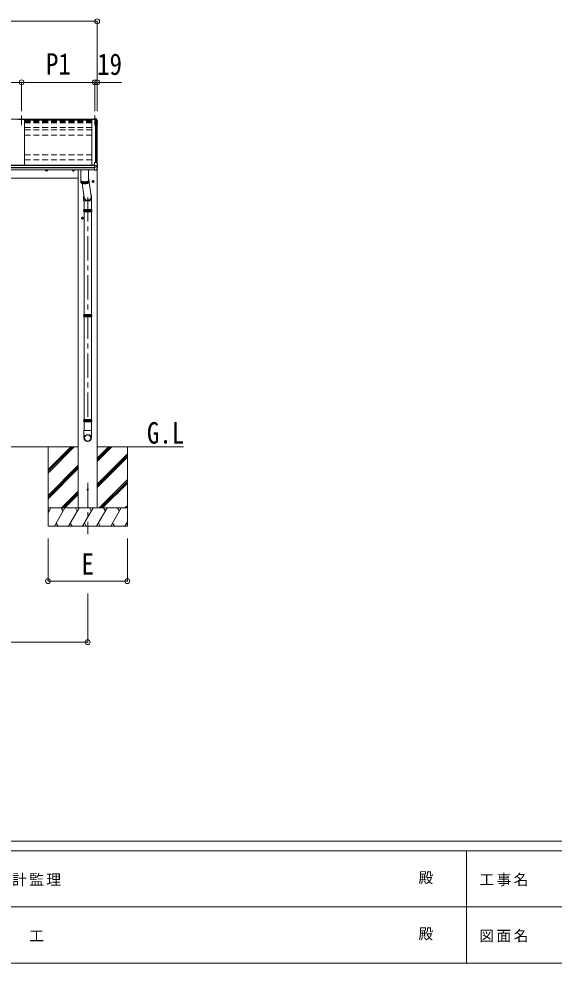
# Model space of a CAD drawing. Units: millimetres at full size, sheet at 1:40; details may follow other scales. Extents: x -11243 to 11243, y -7760 to 7760.
# Drawn here: x -4268 to 119, y -7760 to -27 of the extents above; entities that cross this region are included whole.
import ezdxf
from ezdxf.enums import TextEntityAlignment as Align

# ---------------------------------------------------------------- set-up
doc = ezdxf.new("R2010")
doc.units = ezdxf.units.MM
doc.header["$LTSCALE"] = 40
doc.header["$PDMODE"] = 32
doc.header["$PDSIZE"] = 40
doc.linetypes.add('CHAIN1', pattern=[8, 5, -1, 1, -1])
doc.linetypes.add('DASHED1', pattern=[1.8, 1.2, -0.6])
for name, color, linetype, lineweight in [('0-0_0', 7, 'Continuous', 9), ('0-1_本体', 5, 'CHAIN1', 9), ('0-3_ELV2', 4, 'Continuous', 9), ('0-6_OTH_LINE', 6, 'Continuous', 9), ('0-7_SHAPE', 7, 'Continuous', 9), ('0-9_OUTLINE', 7, 'Continuous', 9), ('F-0_240', 7, 'Continuous', 9)]:
    doc.layers.add(name, color=color, linetype=linetype, lineweight=lineweight)
doc.styles.add('ＭＳ ゴシック', font='')
doc.styles.get('ＭＳ ゴシック').set_extended_font_data('MS Gothic')

msp = doc.modelspace()

# ---------------------------------------------------------------- linework, layer by layer
at = {"layer": '0-0_0'}
for p, q in [((-3780.68, -3531.8), (-8909.68, -3531.8)), ((-4028.68, -3717.78), (-3842.7, -3531.8)), ((-4028.68, -3731.92), (-3828.56, -3531.8)), ((-4028.68, -3746.07), (-3814.41, -3531.8)), ((-4028.68, -3533.93), (-4026.55, -3531.8)), ((-4028.68, -3531.8), (-4028.68, -4181.8)), ((-2919.06, -3531.8), (-3626.68, -3531.8)), ((-3626.68, -3652.43), (-3506.05, -3531.8)), ((-3626.68, -3638.29), (-3520.19, -3531.8)), ((-3626.68, -3624.15), (-3534.33, -3531.8)), ((-3378.68, -3531.8), (-3378.68, -4181.8)), ((-3626.68, -3836.28), (-3378.68, -3588.28)), ((-3626.68, -3850.42), (-3378.68, -3602.42)), ((-3626.68, -3864.56), (-3378.68, -3616.57)), ((-4028.68, -3929.91), (-3780.68, -3681.91)), ((-4028.68, -3944.05), (-3780.68, -3696.06)), ((-4028.68, -3958.2), (-3780.68, -3710.2)), ((-3610.07, -4031.8), (-3378.68, -3800.41)), ((-3595.93, -4031.8), (-3378.68, -3814.56)), ((-3581.79, -4031.8), (-3378.68, -3828.7)), ((-3918.44, -4031.8), (-3780.68, -3894.05)), ((-3904.3, -4031.8), (-3780.68, -3908.19)), ((-3890.15, -4031.8), (-3780.68, -3922.33)), ((-3397.94, -4031.8), (-3378.68, -4012.54)), ((-3378.68, -4031.8), (-4028.68, -4031.8)), ((-4028.68, -4071.9), (-4005.53, -4031.8)), ((-4020.53, -4057.78), (-4028.68, -4043.67)), ((-3976.66, -4181.8), (-3890.06, -4031.8)), ((-3905.06, -4057.79), (-3920.06, -4031.8)), ((-3861.19, -4181.8), (-3774.59, -4031.8)), ((-3789.59, -4057.78), (-3804.59, -4031.8)), ((-3745.72, -4181.8), (-3659.12, -4031.8)), ((-3674.12, -4057.78), (-3689.12, -4031.8)), ((-3630.25, -4181.8), (-3543.65, -4031.8)), ((-3558.65, -4057.78), (-3573.65, -4031.8)), ((-3514.78, -4181.8), (-3428.18, -4031.8)), ((-3458.18, -4031.8), (-3443.18, -4057.78)), ((-3383.8, -4031.8), (-3378.68, -4026.69)), ((-3961.66, -4155.82), (-3946.66, -4181.8)), ((-3846.19, -4155.82), (-3831.19, -4181.8)), ((-3730.72, -4155.82), (-3715.72, -4181.8)), ((-3615.25, -4155.82), (-3600.25, -4181.8)), ((-3499.78, -4155.82), (-3484.78, -4181.8)), ((-3399.31, -4181.8), (-3378.68, -4146.07)), ((-3384.31, -4155.82), (-3378.68, -4165.58)), ((-4028.68, -4181.8), (-3378.68, -4181.8))]:
    msp.add_line(p, q, dxfattribs=at)
at = {"layer": '0-0_0', "linetype": 'DASHED1'}
msp.add_line((-3780.68, -4031.8), (-3626.68, -4031.8), dxfattribs=at)
at = {"layer": '0-1_本体'}
for p, q in [((-4245.18, -818.42), (-4245.18, -897.68)), ((-3645.18, -818.42), (-3645.18, -897.68)), ((-3703.68, -1485.9), (-3703.68, -3330.52)), ((-3703.68, -3825.86), (-3703.68, -4246.94))]:
    msp.add_line(p, q, dxfattribs=at)
at = {"layer": '0-3_ELV2'}
for p, q in [((-4220.18, -849.98), (-4270.18, -849.98)), ((-4220.18, -849.98), (-4220.18, -1226.67)), ((-3633.3, -849.98), (-3670.18, -849.98)), ((-3670.18, -849.98), (-3670.18, -1226.67)), ((-3648.18, -843.84), (-3634.02, -844.62)), ((-3648.18, -846.7), (-3648.18, -843.85)), ((-3645.18, -846.7), (-3648.18, -846.7)), ((-3645.18, -846.7), (-3645.18, -849.93)), ((-3645.18, -849.98), (-3645.18, -846.71)), ((-3645.18, -848.94), (-3634.35, -849.55)), ((-3634.35, -849.93), (-3645.18, -849.93)), ((-3638.88, -1203.66), (-3638.88, -849.98)), ((-3634.35, -849.55), (-3633.98, -847.07)), ((-3634.35, -849.55), (-3634.35, -849.98)), ((-3634.2, -849.76), (-3633.98, -848.28)), ((-3633, -849.83), (-3634.2, -849.76)), ((-3626.18, -868.54), (-3633.3, -849.98)), ((-3633.18, -850.3), (-3633.18, -1198.3)), ((-4220.18, -855.38), (-3670.18, -855.38)), ((-3626.18, -868.54), (-3626.18, -1212.81)), ((-3626.18, -869.57), (-3625.61, -869.46)), ((-3626.18, -869.91), (-3625.61, -869.8)), ((-3624.76, -871.16), (-3626.18, -871.44)), ((-3626.18, -883.22), (-3625.04, -883.36)), ((-3626.18, -887.24), (-3624.35, -887.59)), ((-3625.33, -888.93), (-3626.18, -888.76)), ((-3623.7, -865.87), (-3623.7, -869.89)), ((-3623.35, -884.48), (-3623.34, -884.55)), ((-3623.3, -884.82), (-3623.3, -888.86)), ((-9042.18, -1225.77), (-3648.18, -1225.77)), ((-9042.18, -1226.67), (-3648.18, -1226.67)), ((-3648.18, -1266.69), (-3648.18, -1203.21)), ((-3648.18, -1228.53), (-3633.39, -1228.62)), ((-3631.73, -1228.53), (-3625.35, -1227.74)), ((-3631.18, -1228.46), (-3631.18, -1242.26)), ((-3631.18, -1236.25), (-3623.94, -1237.65)), ((-3626.18, -1227.84), (-3626.18, -1237.22)), ((-3624.47, -1227.6), (-3624.48, -1227.59)), ((-3624.47, -1227.6), (-3624.41, -1227.58)), ((-3623.61, -1226.6), (-3623.61, -1220.1)), ((-9042.18, -1243.91), (-3648.18, -1243.91)), ((-9042.18, -1245.87), (-3648.18, -1245.87)), ((-9042.18, -1263.9), (-3648.18, -1263.9)), ((-3780.68, -1263.9), (-3780.68, -4031.8)), ((-3648.18, -1242.38), (-3633.39, -1242.18)), ((-3648.18, -1266.69), (-3636.59, -1266.06)), ((-3635.8, -1265.6), (-3635.81, -1265.62)), ((-3626.68, -1251.31), (-3626.68, -4031.8)), ((-3623.14, -1245.16), (-3623.14, -1238.63)), ((-8909.68, -1331.8), (-3780.68, -1331.8))]:
    msp.add_line(p, q, dxfattribs=at)
at = {"layer": '0-3_ELV2', "linetype": 'DASHED1'}
for p, q in [((-4220.18, -865.5), (-3670.18, -865.5)), ((-4220.18, -870.35), (-3670.18, -870.35)), ((-4220.18, -871.88), (-3670.18, -871.88)), ((-4220.18, -873.85), (-3670.18, -873.85)), ((-4220.18, -877.62), (-3670.18, -877.62)), ((-4220.18, -914.92), (-3670.18, -914.92)), ((-4220.18, -936.08), (-3670.18, -936.08)), ((-4220.18, -978.59), (-3670.18, -978.59)), ((-4220.18, -1138.87), (-3670.18, -1138.87)), ((-4220.18, -1181.38), (-3670.18, -1181.38))]:
    msp.add_line(p, q, dxfattribs=at)
at = {"layer": '0-3_ELV2'}
for points in [[(-9045.18, -849.98), (-9045.18, -846.71), (-3645.18, -846.71)], [(-3648.18, -846.28), (-3633.98, -847.07), (-3633.98, -848.28), (-3632.86, -848.33)], [(-3634.28, -849.98), (-3634.2, -849.41), (-3634.2, -849.76)], [(-3631.37, -845.82), (-3627.13, -856.44), (-3623.78, -865.38), (-3623.72, -865.65), (-3623.71, -865.71)], [(-3631.37, -849.4), (-3630.38, -851.88), (-3629.39, -854.38), (-3628.42, -856.88), (-3627.47, -859.39), (-3626.53, -861.9), (-3625.6, -864.41), (-3624.68, -866.93), (-3623.78, -869.46)], [(-3623.47, -889.51), (-3624.94, -892.05), (-3626.18, -894.17)], [(-3623.71, -865.71), (-3623.71, -865.82), (-3623.71, -865.88)], [(-3623.34, -884.5), (-3623.31, -884.68), (-3623.3, -884.81)], [(-3648.18, -1203.21), (-3634.18, -1203.89), (-3634.18, -1198.25), (-3632.42, -1198.34)], [(-3631.73, -1228.53), (-3631.98, -1228.56), (-3632.13, -1228.57)], [(-3631.54, -1198.96), (-3630.5, -1201.54), (-3629.48, -1204.13), (-3628.48, -1206.72), (-3627.49, -1209.32), (-3626.51, -1211.92), (-3625.55, -1214.53), (-3624.6, -1217.15), (-3623.66, -1219.77)], [(-3626.95, -1227.82), (-3625.72, -1227.78), (-3624.48, -1227.59)], [(-3623.66, -1219.77), (-3623.61, -1219.97), (-3623.61, -1220.1)], [(-4041.17, -1271.6), (-4047.67, -1267.85), (-4047.67, -1263.9)], [(-4041.17, -1271.6), (-4034.67, -1267.85), (-4034.67, -1263.9)], [(-3821.18, -1271.6), (-3827.68, -1267.85), (-3827.68, -1263.9)], [(-3821.18, -1271.6), (-3814.68, -1267.85), (-3814.68, -1263.9)], [(-3659.68, -1366.6), (-3666.18, -1362.85), (-3666.18, -1355.34), (-3659.68, -1351.59)], [(-3659.68, -1366.6), (-3653.18, -1362.85), (-3653.18, -1355.34), (-3659.68, -1351.59)], [(-3746.68, -1666.6), (-3753.18, -1662.85), (-3753.18, -1655.34), (-3746.68, -1651.59)], [(-3746.68, -1666.6), (-3740.18, -1662.85), (-3740.18, -1655.34), (-3746.68, -1651.59)]]:
    msp.add_lwpolyline(points, dxfattribs=at)
for centre, radius in [((-3659.68, -1359.09), 8.5), ((-3659.68, -1359.09), 7.7), ((-3659.68, -1359.09), 6.5), ((-3746.68, -1659.09), 8.5), ((-3746.68, -1659.09), 7.7), ((-3746.68, -1659.09), 6.5), ((-3703.68, -3881.8), 5)]:
    msp.add_circle(centre, radius, dxfattribs=at)
for centre, radius, start, end in [((-3633.6, -847.2), 2.62, 31.83445, 99.24), ((-3633.02, -850.12), 0.3, 21.99494, 87.04231), ((-3632.95, -850.03), 1.7, 22.00225, 87.0423), ((-4095.11, -1036.39), 498.52, 19.56907, 21.95354), ((-4057.94, -640.61), 499.04, 329.90411, 330.14673), ((-4057.94, -640.96), 499.04, 329.90411, 330.14673), ((-3625.67, -869.16), 0.3, 280.95393, 327.06409), ((-3625.67, -869.51), 0.299, 280.88931, 19.51522), ((-3625.38, -889.22), 0.299, 330.19129, 79.12168), ((-3625.06, -885.7), 2.32, 60.30373, 87.34859), ((-3625, -869.89), 1.3, 280.88938, 19.44863), ((-3624.6, -884.77), 1.3, 10.02543, 80.23195), ((-3624.6, -888.86), 1.3, 330.27138, 79.1216), ((-3632.47, -1199.34), 1, 22.05378, 87.04045), ((-3624.61, -1226.6), 1, 281.45361, 0), ((-4041.17, -1264.09), 8.5, 178.68472, 1.31528), ((-4041.17, -1264.09), 7.7, 178.54804, 1.45196), ((-4041.17, -1264.09), 6.5, 178.27976, 1.72024), ((-3821.18, -1264.09), 8.5, 178.68482, 1.31518), ((-3821.18, -1264.09), 7.7, 178.54815, 1.45185), ((-3821.18, -1264.09), 6.5, 178.27991, 1.72009), ((-3636.65, -1265.06), 1, 273.10735, 326.38063), ((-4018.08, -1011.46), 459.05, 326.38357, 329.32444), ((-3630.84, -1225.9), 16.37, 265.48312, 268.58725), ((-3624.13, -1238.63), 0.998, 0.05121, 79.086), ((-3624.14, -1245.16), 1, 329.32149, 0)]:
    msp.add_arc(centre, radius, start, end, dxfattribs=at)
for centre, major_axis, ratio, start_param, end_param in [((-3632.03, -1221.01), (-9.96, -2.12), 0.734427, 1.2806875, 1.4059912), ((-3632.03, -1249.78), (-9.97, 1.96), 0.736539, 4.8664216, 4.9917253), ((-3632.18, -1242.06), (-1, 0.195), 0.067217, 2.8005545, 3.1546872)]:
    msp.add_ellipse(centre, major_axis=major_axis, ratio=ratio, start_param=start_param, end_param=end_param, dxfattribs=at)
at = {"layer": '0-6_OTH_LINE'}
for p, q in [((-9064.18, -46.71), (-3626.18, -46.71)), ((-3626.18, -46.71), (-3626.18, -782.17)), ((-4845.18, -546.71), (-4245.18, -546.71)), ((-4245.18, -546.71), (-4245.18, -782.17)), ((-4245.18, -546.71), (-4245.18, -782.17)), ((-4245.18, -546.71), (-3645.18, -546.71)), ((-3645.18, -546.71), (-3645.18, -782.17)), ((-3645.18, -546.71), (-3626.18, -546.71)), ((-3645.18, -546.71), (-3645.18, -782.17)), ((-3626.18, -546.71), (-3626.18, -782.17)), ((-3626.18, -546.71), (-3425.96, -546.71)), ((-4028.68, -4631.78), (-4028.68, -4281.8)), ((-3378.68, -4631.78), (-3378.68, -4281.8)), ((-4028.68, -4631.78), (-3378.68, -4631.78)), ((-3703.68, -5131.8), (-3703.68, -4731.8)), ((-8986.68, -5131.8), (-3703.68, -5131.8))]:
    msp.add_line(p, q, dxfattribs=at)
for p in [(-3626.18, -46.71), (-4245.18, -546.71), (-3645.18, -546.71), (-3645.18, -546.71), (-3626.18, -546.71), (-4028.68, -4631.78), (-3378.68, -4631.78), (-3703.68, -5131.8)]:
    msp.add_point(p, dxfattribs=at)
at = {"layer": '0-9_OUTLINE'}
for p, q in [((-3759.68, -1263.9), (-3759.68, -1352)), ((-3695.68, -1352), (-3695.68, -1263.9)), ((-3759.68, -1352.97), (-3759.68, -1368.42)), ((-3759.09, -1369.98), (-3759.09, -1354.52)), ((-3757.86, -1355.71), (-3757.86, -1371.16)), ((-3756.05, -1372.25), (-3756.05, -1356.8)), ((-3753.68, -1357.79), (-3753.68, -1373.25)), ((-3750.81, -1374.15), (-3750.81, -1358.69)), ((-3749.38, -1374.51), (-3732.04, -1489.64)), ((-3747.49, -1374.92), (-3747.49, -1359.47)), ((-3743.79, -1360.12), (-3743.79, -1375.58)), ((-3739.78, -1360.63), (-3739.78, -1376.09)), ((-3735.53, -1360.99), (-3735.53, -1376.45)), ((-3731.14, -1361.2), (-3731.14, -1376.65)), ((-3726.68, -1361.24), (-3726.68, -1376.7)), ((-3722.24, -1361.13), (-3722.24, -1376.58)), ((-3717.9, -1360.85), (-3717.9, -1376.31)), ((-3713.77, -1360.42), (-3713.77, -1375.88)), ((-3709.9, -1359.85), (-3709.9, -1375.31)), ((-3706.38, -1359.15), (-3706.38, -1374.6)), ((-3703.28, -1358.32), (-3703.28, -1373.78)), ((-3700.66, -1357.4), (-3700.66, -1372.86)), ((-3698.56, -1356.4), (-3698.56, -1371.85)), ((-3697.03, -1355.35), (-3697.03, -1370.8)), ((-3695.68, -1324.77), (-3674.03, -1478)), ((-3695.68, -1368.42), (-3695.68, -1352.97)), ((-3737.06, -1485.39), (-3737.06, -1516.98)), ((-3671.07, -1516.98), (-3737.06, -1516.98)), ((-3733.68, -1516.98), (-3733.68, -1587.85)), ((-3673.68, -1516.98), (-3673.68, -1587.85)), ((-3671.07, -1485.8), (-3671.07, -1516.98)), ((-3741.68, -1596.85), (-3665.68, -1596.85)), ((-3736.28, -1589.85), (-3671.08, -1589.85)), ((-3736.28, -1603.85), (-3671.08, -1603.85)), ((-3735.68, -1587.85), (-3671.68, -1587.85)), ((-3735.68, -1587.85), (-3735.68, -1589.85)), ((-3735.68, -1603.85), (-3735.68, -1605.85)), ((-3735.68, -1605.85), (-3671.68, -1605.85)), ((-3733.68, -1605.85), (-3733.68, -2447.82)), ((-3673.68, -1605.85), (-3673.68, -2447.82)), ((-3671.68, -1587.85), (-3671.68, -1589.85)), ((-3671.68, -1603.85), (-3671.68, -1605.85)), ((-3741.68, -2456.82), (-3665.68, -2456.82)), ((-3736.28, -2449.82), (-3671.08, -2449.82)), ((-3736.28, -2463.82), (-3671.08, -2463.82)), ((-3735.68, -2447.82), (-3671.68, -2447.82)), ((-3735.68, -2447.82), (-3735.68, -2449.82)), ((-3735.68, -2463.82), (-3735.68, -2465.82)), ((-3735.68, -2465.82), (-3671.68, -2465.82)), ((-3733.68, -2465.82), (-3733.68, -3307.79)), ((-3673.68, -2465.82), (-3673.68, -3307.79)), ((-3671.68, -2447.82), (-3671.68, -2449.82)), ((-3671.68, -2463.82), (-3671.68, -2465.82)), ((-3741.68, -3316.79), (-3665.68, -3316.79)), ((-3736.28, -3309.79), (-3671.08, -3309.79)), ((-3736.28, -3323.79), (-3671.08, -3323.79)), ((-3735.68, -3307.79), (-3671.68, -3307.79)), ((-3735.68, -3307.79), (-3735.68, -3309.79)), ((-3735.68, -3323.79), (-3735.68, -3325.79)), ((-3671.68, -3307.79), (-3671.68, -3309.79)), ((-3671.68, -3323.79), (-3671.68, -3325.79)), ((-3735.68, -3325.79), (-3671.68, -3325.79)), ((-3671.83, -3396.79), (-3735.53, -3396.79)), ((-3735.53, -3396.79), (-3735.53, -3456.06)), ((-3733.68, -3325.79), (-3733.68, -3396.79)), ((-3673.68, -3325.79), (-3673.68, -3396.79)), ((-3671.83, -3396.79), (-3671.83, -3456.06))]:
    msp.add_line(p, q, dxfattribs=at)
for points in [[(-3759.68, -1352), (-3759.67, -1352.14), (-3759.56, -1352.7), (-3759.31, -1353.26), (-3758.91, -1353.81), (-3758.37, -1354.35), (-3757.69, -1354.88), (-3756.87, -1355.4), (-3755.92, -1355.9), (-3754.84, -1356.38), (-3753.63, -1356.85), (-3752.31, -1357.29), (-3750.87, -1357.71), (-3749.33, -1358.1), (-3747.69, -1358.47), (-3745.96, -1358.8), (-3744.14, -1359.1), (-3742.25, -1359.38), (-3740.3, -1359.61), (-3738.28, -1359.82), (-3736.22, -1359.98), (-3734.12, -1360.12), (-3731.99, -1360.21), (-3729.84, -1360.27), (-3727.68, -1360.28)], [(-3759.68, -1368.42), (-3759.67, -1368.56), (-3759.56, -1369.12), (-3759.31, -1369.68), (-3758.91, -1370.23), (-3758.37, -1370.77), (-3757.69, -1371.3), (-3756.87, -1371.82), (-3755.92, -1372.32), (-3754.84, -1372.8), (-3753.63, -1373.27), (-3752.31, -1373.71), (-3750.87, -1374.13), (-3749.33, -1374.52), (-3747.69, -1374.89), (-3745.96, -1375.22), (-3744.14, -1375.53), (-3742.25, -1375.8), (-3740.3, -1376.03), (-3738.28, -1376.24), (-3736.22, -1376.41), (-3734.12, -1376.54), (-3731.99, -1376.63), (-3729.84, -1376.69), (-3727.68, -1376.71)], [(-3759.62, -1352.49), (-3759.64, -1352.55), (-3759.67, -1353.11), (-3759.56, -1353.67), (-3759.31, -1354.22), (-3758.91, -1354.77), (-3758.37, -1355.31), (-3757.69, -1355.85), (-3756.87, -1356.36), (-3755.92, -1356.87), (-3754.84, -1357.35), (-3753.63, -1357.81), (-3752.31, -1358.26), (-3750.87, -1358.67), (-3749.33, -1359.07), (-3747.69, -1359.43), (-3745.96, -1359.77), (-3744.14, -1360.07), (-3742.25, -1360.34), (-3740.3, -1360.58), (-3738.28, -1360.78), (-3736.22, -1360.95), (-3734.12, -1361.08), (-3731.99, -1361.18), (-3729.84, -1361.23), (-3727.68, -1361.25)], [(-3757.97, -1354.67), (-3757.53, -1355.13), (-3756.89, -1355.66), (-3756.11, -1356.17), (-3755.2, -1356.66), (-3754.17, -1357.14), (-3753.01, -1357.6), (-3751.73, -1358.03), (-3750.33, -1358.45), (-3748.84, -1358.83), (-3747.24, -1359.19), (-3745.56, -1359.52), (-3743.79, -1359.82), (-3741.94, -1360.09), (-3740.03, -1360.33), (-3738.06, -1360.53), (-3736.04, -1360.69), (-3733.99, -1360.82), (-3731.9, -1360.92), (-3729.79, -1360.97), (-3727.68, -1360.99)], [(-3727.68, -1360.28), (-3725.52, -1360.27), (-3723.37, -1360.21), (-3721.24, -1360.12), (-3719.14, -1359.98), (-3717.07, -1359.82), (-3715.06, -1359.61), (-3713.1, -1359.38), (-3711.21, -1359.1), (-3709.4, -1358.8), (-3707.67, -1358.47), (-3706.03, -1358.1), (-3704.49, -1357.71), (-3703.05, -1357.29), (-3701.73, -1356.85), (-3700.52, -1356.38), (-3699.44, -1355.9), (-3698.49, -1355.4), (-3697.67, -1354.88), (-3696.99, -1354.35), (-3696.45, -1353.81), (-3696.05, -1353.26), (-3695.79, -1352.7), (-3695.68, -1352.14), (-3695.68, -1352)], [(-3727.68, -1361.25), (-3725.52, -1361.23), (-3723.37, -1361.18), (-3721.24, -1361.08), (-3719.14, -1360.95), (-3717.07, -1360.78), (-3715.06, -1360.58), (-3713.1, -1360.34), (-3711.21, -1360.07), (-3709.4, -1359.77), (-3707.67, -1359.43), (-3706.03, -1359.07), (-3704.49, -1358.67), (-3703.05, -1358.26), (-3701.73, -1357.81), (-3700.52, -1357.35), (-3699.44, -1356.87), (-3698.49, -1356.36), (-3697.67, -1355.85), (-3696.99, -1355.31), (-3696.45, -1354.77), (-3696.05, -1354.22), (-3695.79, -1353.67), (-3695.68, -1353.11), (-3695.72, -1352.55), (-3695.73, -1352.49)], [(-3727.68, -1360.99), (-3725.56, -1360.97), (-3723.46, -1360.92), (-3721.37, -1360.82), (-3719.32, -1360.69), (-3717.3, -1360.53), (-3715.33, -1360.33), (-3713.42, -1360.09), (-3711.57, -1359.82), (-3709.8, -1359.52), (-3708.12, -1359.19), (-3706.52, -1358.83), (-3705.02, -1358.45), (-3703.63, -1358.03), (-3702.35, -1357.6), (-3701.19, -1357.14), (-3700.15, -1356.66), (-3699.25, -1356.17), (-3698.47, -1355.66), (-3697.83, -1355.13), (-3697.38, -1354.67)], [(-3727.68, -1376.71), (-3725.52, -1376.69), (-3723.37, -1376.63), (-3721.24, -1376.54), (-3719.14, -1376.41), (-3717.07, -1376.24), (-3715.06, -1376.03), (-3713.1, -1375.8), (-3711.21, -1375.53), (-3709.4, -1375.22), (-3707.67, -1374.89), (-3706.03, -1374.52), (-3704.49, -1374.13), (-3703.05, -1373.71), (-3701.73, -1373.27), (-3700.52, -1372.8), (-3699.44, -1372.32), (-3698.49, -1371.82), (-3697.67, -1371.3), (-3696.99, -1370.77), (-3696.45, -1370.23), (-3696.05, -1369.68), (-3695.79, -1369.12), (-3695.68, -1368.56), (-3695.68, -1368.42)]]:
    msp.add_lwpolyline(points, dxfattribs=at)
for centre, radius, start, end in [((-3709.43, -1596.85), 27.75, 165.38919, 194.61079), ((-3697.93, -1596.85), 27.75, 0, 14.61083), ((-3697.93, -1596.85), 27.75, 345.38917, 0), ((-3709.43, -2456.82), 27.75, 165.38919, 194.61079), ((-3697.93, -2456.82), 27.75, 0, 14.61083), ((-3697.93, -2456.82), 27.75, 345.38917, 0), ((-3709.43, -3316.79), 27.75, 165.38919, 194.61079), ((-3697.93, -3316.79), 27.75, 0, 14.61083), ((-3697.93, -3316.79), 27.75, 345.38917, 0), ((-3704.53, -3456.06), 31, 180, 270), ((-3702.83, -3456.06), 31, 270, 0)]:
    msp.add_arc(centre, radius, start, end, dxfattribs=at)
for centre, major_axis, ratio, start_param, end_param in [((-3704.07, -1482.29), (-33, -3.09), 0.972144, 5.8034438, 9.8593375), ((-3704, -1482.29), (-2.75, 29.4), 0.995638, 1.5707963, 4.7150999)]:
    msp.add_ellipse(centre, major_axis=major_axis, ratio=ratio, start_param=start_param, end_param=end_param, dxfattribs=at)
for major_axis in [(-28.29, 0), (-25.83, 0)]:
    msp.add_ellipse((-3703.68, -3458.88), major_axis=major_axis, ratio=0.996195, dxfattribs=at)
at = {"layer": 'F-0_240', "color": 5}
for p, q in [((-11242.74, -6760), (10677.26, -6760)), ((-11242.74, -6840), (7121.58, -6840)), ((-598.42, -6840), (-598.42, -7760)), ((-4598.42, -7300), (3601.58, -7300)), ((-11242.74, -7760), (10677.26, -7760))]:
    msp.add_line(p, q, dxfattribs=at)

# ---------------------------------------------------------------- texts
at = {"layer": '0-6_OTH_LINE', "color": 7, "style": 'ＭＳ ゴシック', "width": 0.85}
for s, p in [('P1', (-4045.18, -536.71)), ('19', (-3626.28, -538.29)), ('E', (-3753.68, -4631.96))]:
    msp.add_text(s, height=176, dxfattribs=at).set_placement(p, align=Align.BOTTOM_LEFT)
at = {"layer": '0-7_SHAPE', "style": 'ＭＳ ゴシック', "width": 0.85}
msp.add_text('G.L', height=176, dxfattribs=at).set_placement((-3218.08, -3558.09), align=Align.BOTTOM_LEFT)
at = {"layer": 'F-0_240', "style": 'ＭＳ ゴシック'}
for p in [(-992.7, -7130), (-992.7, -7590)]:
    msp.add_text('殿', height=87.98, dxfattribs=at).set_placement(p, align=Align.BOTTOM_LEFT)
at = {"layer": 'F-0_240', "char_height": 87.98, "attachment_point": 7, "style": 'ＭＳ ゴシック'}
for s, insert in [('\\T1.17;設計監理', (-4463.32, -7130)), ('\\T1.17;工事名', (-492.95, -7130)), ('\\T1.17;施\u3000工', (-4463.32, -7590)), ('\\T1.17;図面名', (-492.95, -7590))]:
    msp.add_mtext(s, dxfattribs=dict(at, insert=insert))

doc.saveas('drawing.dxf')
